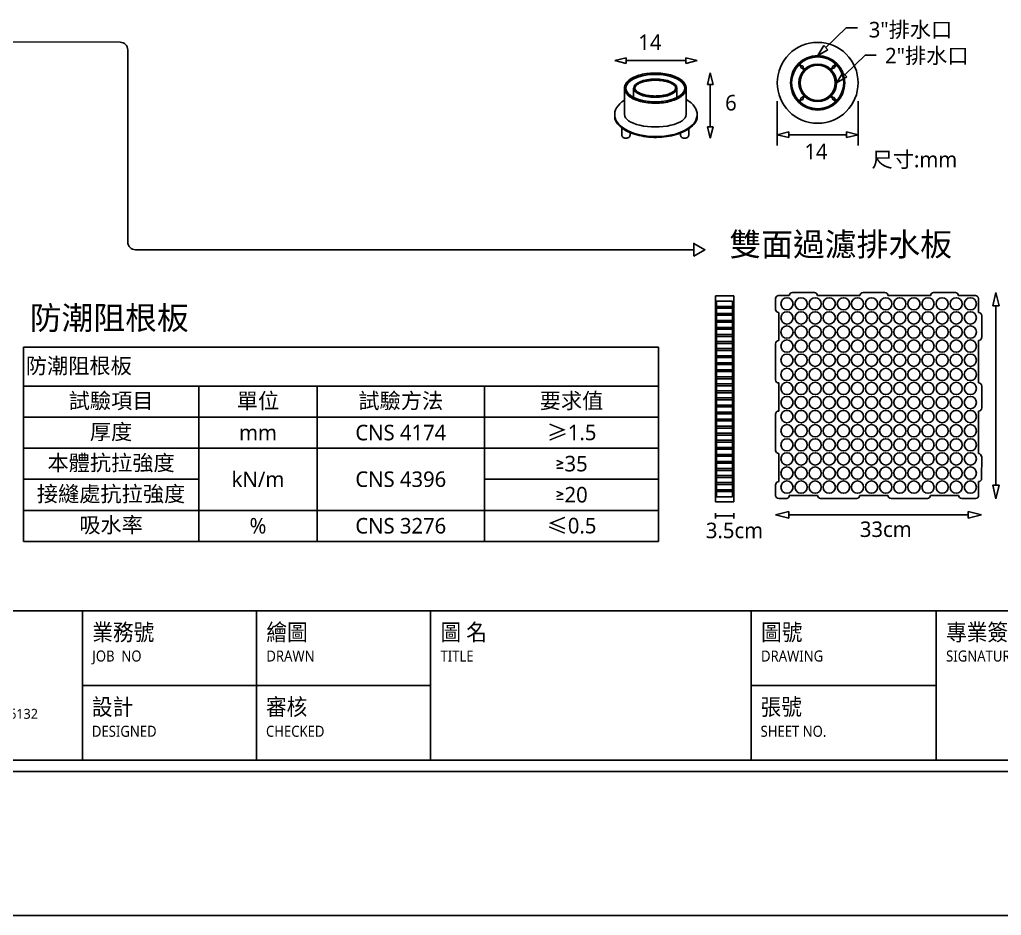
# Model space of a CAD drawing. Header units: millimetres. Extents: x 3083 to 7283, y 1609 to 4579.
# Drawn here: x 4570 to 5833, y 1609 to 2762 of the extents above; entities that cross this region are included whole.
import ezdxf
from ezdxf.enums import TextEntityAlignment as Align

# ---------------------------------------------------------------- set-up
doc = ezdxf.new("R2010")
doc.units = ezdxf.units.MM
doc.styles.add('圖框文字', font='Microsoft JhengHei.ttf')
doc.styles.add('微軟正黑體-20', font='Microsoft JhengHei.ttf', dxfattribs={"height": 20})

msp = doc.modelspace()

# ---------------------------------------------------------------- linework, layer by layer
for p, q in [((5607.5, 2726.3, -163.2), (5633.7, 2751.8, -163.2)), ((5633.7, 2751.8, -163.2), (5648.1, 2751.8, -163.2)), ((3947.8, 2735.1, -163.2), (4698.9, 2733.3, -163.2)), ((4708.9, 2723.3, -163.2), (4708.9, 2476, -163.2)), ((5605, 2728.9, -163.2), (5596.9, 2716, -163.2)), ((5596.9, 2716, -163.2), (5610.1, 2723.7, -163.2)), ((5610.1, 2723.7, -163.2), (5605, 2728.9, -163.2)), ((5631.7, 2691.3, -163.2), (5657.9, 2716.8, -163.2)), ((5657.9, 2716.8, -163.2), (5672.3, 2716.8, -163.2)), ((5350.4, 2713.4, -163.2), (5335.6, 2709.7, -163.2)), ((5335.6, 2709.7, -163.2), (5350.4, 2706, -163.2)), ((5350.4, 2706, -163.2), (5350.4, 2713.4, -163.2)), ((5350.4, 2709.7, -163.2), (5427, 2709.7, -163.2)), ((5427, 2713.4, -163.2), (5441.7, 2709.7, -163.2)), ((5427, 2706, -163.2), (5427, 2713.4, -163.2)), ((5441.7, 2709.7, -163.2), (5427, 2706, -163.2)), ((5575.1, 2701.8, -163.2), (5572.7, 2704.2, -163.2)), ((5576.2, 2702.8, -163.2), (5573.8, 2705.2, -163.2)), ((5617.7, 2702.8, -163.2), (5620.1, 2705.2, -163.2)), ((5618.8, 2701.8, -163.2), (5621.2, 2704.2, -163.2)), ((5458.6, 2693.7, -163.2), (5454.9, 2678.9, -163.2)), ((5462.3, 2678.9, -163.2), (5458.6, 2693.7, -163.2)), ((5579.3, 2697.6, -163.2), (5576.9, 2700, -163.2)), ((5580.4, 2698.6, -163.2), (5578, 2701, -163.2)), ((5613.5, 2698.6, -163.2), (5615.9, 2701, -163.2)), ((5614.6, 2697.6, -163.2), (5617, 2700, -163.2)), ((5629.2, 2694, -163.2), (5621.1, 2681, -163.2)), ((5634.3, 2688.7, -163.2), (5629.2, 2694, -163.2)), ((5621.1, 2681, -163.2), (5634.3, 2688.7, -163.2)), ((5348.2, 2674.2, -163.2), (5348.2, 2640.2, -163.2)), ((5360, 2674.2, -163.2), (5360, 2662.2, -163.2)), ((5415.7, 2674.2, -163.2), (5415.7, 2662.1, -163.2)), ((5427.6, 2674.2, -163.2), (5427.6, 2640.2, -163.2)), ((5454.9, 2678.9, -163.2), (5462.3, 2678.9, -163.2)), ((5458.6, 2678.9, -163.2), (5458.6, 2624.5, -163.2)), ((5544.8, 2657.2, -163.2), (5544.8, 2600.4, -163.2)), ((5575.1, 2660.2, -163.2), (5572.7, 2657.9, -163.2)), ((5576.2, 2659.2, -163.2), (5573.8, 2656.8, -163.2)), ((5579.3, 2664.4, -163.2), (5576.9, 2662.1, -163.2)), ((5580.4, 2663.4, -163.2), (5578, 2661, -163.2)), ((5613.5, 2663.4, -163.2), (5615.9, 2661, -163.2)), ((5614.6, 2664.4, -163.2), (5617, 2662.1, -163.2)), ((5617.7, 2659.2, -163.2), (5620.1, 2656.8, -163.2)), ((5618.8, 2660.2, -163.2), (5621.2, 2657.9, -163.2)), ((5649, 2657.2, -163.2), (5649, 2600.4, -163.2)), ((5335.6, 2640.2, -163.2), (5335.6, 2634.7, -163.2)), ((5441.7, 2640.2, -163.2), (5441.7, 2634.7, -163.2)), ((5344.9, 2613.2, -163.2), (5344.9, 2623, -163.2)), ((5355.4, 2613.2, -163.2), (5355.4, 2617.1, -163.2)), ((5420.4, 2613.2, -163.2), (5420.4, 2616.4, -163.2)), ((5430.9, 2623, -163.2), (5430.9, 2623, -163.2)), ((5430.9, 2613.2, -163.2), (5430.9, 2621.8, -163.2)), ((5458.6, 2609.7, -163.2), (5454.9, 2624.5, -163.2)), ((5454.9, 2624.5, -163.2), (5462.3, 2624.5, -163.2)), ((5462.3, 2624.5, -163.2), (5458.6, 2609.7, -163.2)), ((5559.6, 2617.7, -163.2), (5544.8, 2614, -163.2)), ((5559.6, 2610.4, -163.2), (5559.6, 2617.7, -163.2)), ((5634.2, 2617.7, -163.2), (5649, 2614, -163.2)), ((5634.2, 2610.4, -163.2), (5634.2, 2617.7, -163.2)), ((5544.8, 2614, -163.2), (5559.6, 2610.4, -163.2)), ((5559.6, 2614, -163.2), (5634.2, 2614, -163.2)), ((5649, 2614, -163.2), (5634.2, 2610.4, -163.2)), ((5437.3, 2466, -163.2), (4718.9, 2466, -163.2)), ((5465.2, 2141.4, -163.2), (5465.2, 2406.6, -163.2)), ((5465.2, 2406.6, -163.2), (5488.9, 2406.6, -163.2)), ((5488.9, 2141.4, -163.2), (5488.9, 2406.6, -163.2)), ((5542.7, 2389.3, -163.2), (5542.7, 2403.3, -163.2)), ((5542.7, 2389.3, -163.2), (5542.7, 2403.3, -163.2)), ((5546.3, 2407, -163.2), (5560.4, 2407, -163.2)), ((5564.5, 2411, -163.2), (5592.6, 2411, -163.2)), ((5596.6, 2407, -163.2), (5651.3, 2407, -163.2)), ((5683.4, 2411, -163.2), (5655.3, 2411, -163.2)), ((5687.4, 2407, -163.2), (5742.1, 2407, -163.2)), ((5774.2, 2411, -163.2), (5746.1, 2411, -163.2)), ((5778.3, 2407, -163.2), (5800, 2407, -163.2)), ((5804, 2385.3, -163.2), (5804, 2403.5, -163.2)), ((5826.4, 2411, -163.2), (5822.2, 2393.9, -163.2)), ((5830.7, 2393.9, -163.2), (5826.4, 2411, -163.2)), ((5466.8, 2148.1, -163.2), (5466.8, 2399.9, -163.2)), ((5466.8, 2399.9, -163.2), (5487.3, 2399.9, -163.2)), ((5466.8, 2393.2, -163.2), (5487.3, 2393.2, -163.2)), ((5466.8, 2390.8, -163.2), (5487.3, 2390.8, -163.2)), ((5487.3, 2148.1, -163.2), (5487.3, 2399.9, -163.2)), ((5822.2, 2393.9, -163.2), (5830.7, 2393.9, -163.2)), ((5826.4, 2393.9, -163.2), (5826.4, 2162.7, -163.2)), ((5466.8, 2384.1, -163.2), (5487.3, 2384.1, -163.2)), ((5466.8, 2381.7, -163.2), (5487.3, 2381.7, -163.2)), ((5546.7, 2349.1, -163.2), (5546.7, 2385.3, -163.2)), ((5808, 2353.1, -163.2), (5808, 2381.2, -163.2)), ((5466.8, 2375, -163.2), (5487.3, 2375, -163.2)), ((5466.8, 2372.7, -163.2), (5487.3, 2372.7, -163.2)), ((5466.8, 2365.9, -163.2), (5487.3, 2365.9, -163.2)), ((5466.8, 2363.6, -163.2), (5487.3, 2363.6, -163.2)), ((5466.8, 2356.9, -163.2), (5487.3, 2356.9, -163.2)), ((5466.8, 2354.5, -163.2), (5487.3, 2354.5, -163.2)), ((4574.6, 2340.5, -163.2), (5392.1, 2340.5, -163.2)), ((4574.6, 2340.5, -163.2), (4574.6, 2090.5, -163.2)), ((5392.1, 2340.5, -163.2), (5392.1, 2090.5, -163.2)), ((5466.8, 2347.8, -163.2), (5487.3, 2347.8, -163.2)), ((5466.8, 2345.4, -163.2), (5487.3, 2345.4, -163.2)), ((5466.8, 2338.7, -163.2), (5487.3, 2338.7, -163.2)), ((5542.7, 2298.5, -163.2), (5542.7, 2345.1, -163.2)), ((5804, 2294.5, -163.2), (5804, 2349.1, -163.2)), ((5466.8, 2336.3, -163.2), (5487.3, 2336.3, -163.2)), ((5466.8, 2329.6, -163.2), (5487.3, 2329.6, -163.2)), ((5466.8, 2327.3, -163.2), (5487.3, 2327.3, -163.2)), ((5466.8, 2320.6, -163.2), (5487.3, 2320.6, -163.2)), ((5466.8, 2318.2, -163.2), (5487.3, 2318.2, -163.2)), ((5466.8, 2311.5, -163.2), (5487.3, 2311.5, -163.2)), ((5466.8, 2309.1, -163.2), (5487.3, 2309.1, -163.2)), ((5466.8, 2302.4, -163.2), (5487.3, 2302.4, -163.2)), ((5466.8, 2300, -163.2), (5487.3, 2300, -163.2)), ((4574.6, 2290.5, -163.2), (5392.1, 2290.5, -163.2)), ((4800.3, 2290.5, -163.2), (4800.3, 2090.5, -163.2)), ((4952.6, 2290.5, -163.2), (4952.6, 2090.5, -163.2)), ((5168, 2290.5, -163.2), (5168, 2090.5, -163.2)), ((5466.8, 2293.3, -163.2), (5487.3, 2293.3, -163.2)), ((5466.8, 2291, -163.2), (5487.3, 2291, -163.2)), ((5546.8, 2294.5, -163.2), (5546.8, 2258.3, -163.2)), ((5808, 2262.4, -163.2), (5808, 2290.4, -163.2)), ((5466.8, 2284.2, -163.2), (5487.3, 2284.2, -163.2)), ((5466.8, 2281.9, -163.2), (5487.3, 2281.9, -163.2)), ((5466.8, 2275.2, -163.2), (5487.3, 2275.2, -163.2)), ((5466.8, 2272.8, -163.2), (5487.3, 2272.8, -163.2)), ((5466.8, 2266.1, -163.2), (5487.3, 2266.1, -163.2)), ((5466.8, 2263.7, -163.2), (5487.3, 2263.7, -163.2)), ((4574.6, 2250.5, -163.2), (5392.1, 2250.5, -163.2)), ((5466.8, 2257, -163.2), (5487.3, 2257, -163.2)), ((5466.8, 2254.6, -163.2), (5487.3, 2254.6, -163.2)), ((5542.8, 2207.6, -163.2), (5542.8, 2254.3, -163.2)), ((5803.9, 2203.7, -163.2), (5804, 2258.3, -163.2)), ((5466.8, 2247.9, -163.2), (5487.3, 2247.9, -163.2)), ((5466.8, 2245.6, -163.2), (5487.3, 2245.6, -163.2)), ((5466.8, 2238.9, -163.2), (5487.3, 2238.9, -163.2)), ((5466.8, 2236.5, -163.2), (5487.3, 2236.5, -163.2)), ((5466.8, 2229.8, -163.2), (5487.3, 2229.8, -163.2)), ((5466.8, 2227.4, -163.2), (5487.3, 2227.4, -163.2)), ((5466.8, 2220.7, -163.2), (5487.3, 2220.7, -163.2)), ((5466.8, 2218.3, -163.2), (5487.3, 2218.3, -163.2)), ((5466.8, 2211.6, -163.2), (5487.3, 2211.6, -163.2)), ((4574.6, 2210.5, -163.2), (5392.1, 2210.5, -163.2)), ((5466.8, 2209.3, -163.2), (5487.3, 2209.3, -163.2)), ((5466.8, 2202.5, -163.2), (5487.3, 2202.5, -163.2)), ((5466.8, 2200.2, -163.2), (5487.3, 2200.2, -163.2)), ((5546.8, 2203.7, -163.2), (5546.8, 2167.5, -163.2)), ((5807.9, 2171.5, -163.2), (5808, 2199.8, -163.2)), ((5466.8, 2193.5, -163.2), (5487.3, 2193.5, -163.2)), ((5466.8, 2191.1, -163.2), (5487.3, 2191.1, -163.2)), ((5466.8, 2184.4, -163.2), (5487.3, 2184.4, -163.2)), ((5466.8, 2182, -163.2), (5487.3, 2182, -163.2)), ((5466.8, 2175.3, -163.2), (5487.3, 2175.3, -163.2)), ((4574.6, 2170.5, -163.2), (4800.3, 2170.5, -163.2)), ((5168, 2170.5, -163.2), (5392.1, 2170.5, -163.2)), ((5466.8, 2172.9, -163.2), (5487.3, 2172.9, -163.2)), ((5466.8, 2166.2, -163.2), (5487.3, 2166.2, -163.2)), ((5466.8, 2163.9, -163.2), (5487.3, 2163.9, -163.2)), ((5542.8, 2149, -163.2), (5542.8, 2164.2, -163.2)), ((5804, 2149.8, -163.2), (5804, 2167.5, -163.2)), ((5804, 2164.2, -163.2), (5804, 2165.3, -163.2)), ((5826.4, 2145.5, -163.2), (5822.2, 2162.7, -163.2)), ((5822.2, 2162.7, -163.2), (5830.7, 2162.7, -163.2)), ((5830.7, 2162.7, -163.2), (5826.4, 2145.5, -163.2)), ((5466.8, 2157.1, -163.2), (5487.3, 2157.1, -163.2)), ((5466.8, 2154.8, -163.2), (5487.3, 2154.8, -163.2)), ((5596.6, 2149.8, -163.2), (5560.4, 2149.8, -163.2)), ((5687.4, 2149.8, -163.2), (5651.3, 2149.8, -163.2)), ((5742.1, 2149.8, -163.2), (5778.3, 2149.8, -163.2)), ((5465.2, 2141.4, -163.2), (5488.9, 2141.4, -163.2)), ((5466.8, 2148.1, -163.2), (5487.3, 2148.1, -163.2)), ((5546.7, 2145.8, -163.2), (5557.2, 2145.8, -163.2)), ((5600.6, 2145.8, -163.2), (5647.2, 2145.8, -163.2)), ((5691.5, 2145.8, -163.2), (5738.1, 2145.8, -163.2)), ((5782.3, 2145.8, -163.2), (5800.4, 2145.8, -163.2)), ((5782.3, 2145.8, -163.2), (5800.4, 2145.8, -163.2)), ((4574.6, 2130.5, -163.2), (5392.1, 2130.5, -163.2)), ((5465.2, 2120.2, -163.2), (5465.2, 2127, -163.2)), ((5465.2, 2123.6, -163.2), (5488.9, 2123.6, -163.2)), ((5488.9, 2120.2, -163.2), (5488.9, 2127, -163.2)), ((5559.6, 2129.1, -163.2), (5542.4, 2124.9, -163.2)), ((5542.4, 2124.9, -163.2), (5559.6, 2120.6, -163.2)), ((5559.6, 2120.6, -163.2), (5559.6, 2129.1, -163.2)), ((5559.6, 2124.9, -163.2), (5790.7, 2124.9, -163.2)), ((5790.7, 2129.1, -163.2), (5807.9, 2124.9, -163.2)), ((5790.7, 2120.6, -163.2), (5790.7, 2129.1, -163.2)), ((5807.9, 2124.9, -163.2), (5790.7, 2120.6, -163.2)), ((4574.6, 2090.5, -163.2), (5392.1, 2090.5, -163.2)), ((7096.2, 2000.9), (3270.3, 2000.9)), ((7096.2, 2000.9), (3270.3, 2000.9)), ((4650.5, 2000.9), (4650.5, 1808.7)), ((4874.6, 2000.9), (4874.6, 1808.7)), ((5098.7, 2000.9), (5098.7, 1808.7)), ((5511.2, 2000.9), (5749.5, 2000.9)), ((5511.2, 2000.9), (5511.2, 1808.7)), ((5749.5, 2000.9), (5749.5, 1808.7)), ((5749.5, 2000.9), (5749.5, 1808.7)), ((4650.5, 1904.8), (5098.7, 1904.8)), ((5511.2, 1904.8), (5749.5, 1904.8)), ((3270.3, 1808.7), (7096.2, 1808.7)), ((7283.3, 1608.9), (3083.3, 1608.9))]:
    msp.add_line(p, q)
at = {"color": 4}
msp.add_line((3256.1, 1794.4), (7110.5, 1794.4), dxfattribs=at)
at = {"elevation": -163.2}
msp.add_lwpolyline([(5437.3, 2457.6), (5451.7, 2466), (5437.3, 2474.3)], close=True, dxfattribs=at)
for centre, radius in [((5596.9, 2681, -163.2), 52.1), ((5596.9, 2681, -163.2), 35), ((5596.9, 2681, -163.2), 33.5), ((5596.9, 2681, -163.2), 24.2), ((5596.9, 2681, -163.2), 22.7), ((5557.4, 2396.4, -163.2), 7.89), ((5575.5, 2396.4, -163.2), 7.89), ((5593.7, 2396.4, -163.2), 7.89), ((5611.8, 2396.4, -163.2), 7.89), ((5630, 2396.4, -163.2), 7.89), ((5648.1, 2396.4, -163.2), 7.89), ((5666.3, 2396.4, -163.2), 7.89), ((5684.5, 2396.4, -163.2), 7.89), ((5702.6, 2396.4, -163.2), 7.89), ((5720.8, 2396.4, -163.2), 7.89), ((5738.9, 2396.4, -163.2), 7.89), ((5757.1, 2396.4, -163.2), 7.89), ((5775.2, 2396.4, -163.2), 7.89), ((5793.4, 2396.4, -163.2), 7.89), ((5557.4, 2378.3, -163.2), 7.89), ((5575.5, 2378.3, -163.2), 7.89), ((5593.7, 2378.3, -163.2), 7.89), ((5611.8, 2378.3, -163.2), 7.89), ((5630, 2378.3, -163.2), 7.89), ((5648.1, 2378.3, -163.2), 7.89), ((5666.3, 2378.3, -163.2), 7.89), ((5684.5, 2378.3, -163.2), 7.89), ((5702.6, 2378.3, -163.2), 7.89), ((5720.8, 2378.3, -163.2), 7.89), ((5738.9, 2378.3, -163.2), 7.89), ((5757.1, 2378.3, -163.2), 7.89), ((5775.2, 2378.3, -163.2), 7.89), ((5793.4, 2378.3, -163.2), 7.89), ((5557.4, 2360.1, -163.2), 7.89), ((5575.5, 2360.1, -163.2), 7.89), ((5593.7, 2360.1, -163.2), 7.89), ((5611.8, 2360.1, -163.2), 7.89), ((5630, 2360.1, -163.2), 7.89), ((5648.1, 2360.1, -163.2), 7.89), ((5666.3, 2360.1, -163.2), 7.89), ((5684.5, 2360.1, -163.2), 7.89), ((5702.6, 2360.1, -163.2), 7.89), ((5720.8, 2360.1, -163.2), 7.89), ((5738.9, 2360.1, -163.2), 7.89), ((5757.1, 2360.1, -163.2), 7.89), ((5775.2, 2360.1, -163.2), 7.89), ((5793.4, 2360.1, -163.2), 7.89), ((5557.4, 2342, -163.2), 7.89), ((5575.5, 2342, -163.2), 7.89), ((5593.7, 2342, -163.2), 7.89), ((5611.8, 2342, -163.2), 7.89), ((5630, 2342, -163.2), 7.89), ((5648.1, 2342, -163.2), 7.89), ((5666.3, 2342, -163.2), 7.89), ((5684.5, 2342, -163.2), 7.89), ((5702.6, 2342, -163.2), 7.89), ((5720.8, 2342, -163.2), 7.89), ((5738.9, 2342, -163.2), 7.89), ((5757.1, 2342, -163.2), 7.89), ((5775.2, 2342, -163.2), 7.89), ((5793.4, 2342, -163.2), 7.89), ((5557.4, 2323.8, -163.2), 7.89), ((5575.5, 2323.8, -163.2), 7.89), ((5593.7, 2323.8, -163.2), 7.89), ((5611.8, 2323.8, -163.2), 7.89), ((5630, 2323.8, -163.2), 7.89), ((5648.1, 2323.8, -163.2), 7.89), ((5666.3, 2323.8, -163.2), 7.89), ((5684.5, 2323.8, -163.2), 7.89), ((5702.6, 2323.8, -163.2), 7.89), ((5720.8, 2323.8, -163.2), 7.89), ((5738.9, 2323.8, -163.2), 7.89), ((5757.1, 2323.8, -163.2), 7.89), ((5775.2, 2323.8, -163.2), 7.89), ((5793.4, 2323.8, -163.2), 7.89), ((5557.4, 2305.6, -163.2), 7.89), ((5575.5, 2305.6, -163.2), 7.89), ((5593.7, 2305.6, -163.2), 7.89), ((5611.8, 2305.6, -163.2), 7.89), ((5630, 2305.6, -163.2), 7.89), ((5648.1, 2305.6, -163.2), 7.89), ((5666.3, 2305.6, -163.2), 7.89), ((5684.5, 2305.6, -163.2), 7.89), ((5702.6, 2305.6, -163.2), 7.89), ((5720.8, 2305.6, -163.2), 7.89), ((5738.9, 2305.6, -163.2), 7.89), ((5757.1, 2305.6, -163.2), 7.89), ((5775.2, 2305.6, -163.2), 7.89), ((5793.4, 2305.6, -163.2), 7.89), ((5557.4, 2287.5, -163.2), 7.89), ((5575.5, 2287.5, -163.2), 7.89), ((5593.7, 2287.5, -163.2), 7.89), ((5611.8, 2287.5, -163.2), 7.89), ((5630, 2287.5, -163.2), 7.89), ((5648.1, 2287.5, -163.2), 7.89), ((5666.3, 2287.5, -163.2), 7.89), ((5684.5, 2287.5, -163.2), 7.89), ((5702.6, 2287.5, -163.2), 7.89), ((5720.8, 2287.5, -163.2), 7.89), ((5738.9, 2287.5, -163.2), 7.89), ((5757.1, 2287.5, -163.2), 7.89), ((5775.2, 2287.5, -163.2), 7.89), ((5793.4, 2287.5, -163.2), 7.89), ((5557.4, 2269.3, -163.2), 7.89), ((5575.5, 2269.3, -163.2), 7.89), ((5593.7, 2269.3, -163.2), 7.89), ((5611.8, 2269.3, -163.2), 7.89), ((5630, 2269.3, -163.2), 7.89), ((5648.1, 2269.3, -163.2), 7.89), ((5666.3, 2269.3, -163.2), 7.89), ((5684.5, 2269.3, -163.2), 7.89), ((5702.6, 2269.3, -163.2), 7.89), ((5720.8, 2269.3, -163.2), 7.89), ((5738.9, 2269.3, -163.2), 7.89), ((5757.1, 2269.3, -163.2), 7.89), ((5775.2, 2269.3, -163.2), 7.89), ((5793.4, 2269.3, -163.2), 7.89), ((5557.4, 2251.2, -163.2), 7.89), ((5575.5, 2251.2, -163.2), 7.89), ((5593.7, 2251.2, -163.2), 7.89), ((5611.8, 2251.2, -163.2), 7.89), ((5630, 2251.2, -163.2), 7.89), ((5648.1, 2251.2, -163.2), 7.89), ((5666.3, 2251.2, -163.2), 7.89), ((5684.5, 2251.2, -163.2), 7.89), ((5702.6, 2251.2, -163.2), 7.89), ((5720.8, 2251.2, -163.2), 7.89), ((5738.9, 2251.2, -163.2), 7.89), ((5757.1, 2251.2, -163.2), 7.89), ((5775.2, 2251.2, -163.2), 7.89), ((5793.4, 2251.2, -163.2), 7.89), ((5557.4, 2233, -163.2), 7.89), ((5575.5, 2233, -163.2), 7.89), ((5593.7, 2233, -163.2), 7.89), ((5611.8, 2233, -163.2), 7.89), ((5630, 2233, -163.2), 7.89), ((5648.1, 2233, -163.2), 7.89), ((5666.3, 2233, -163.2), 7.89), ((5684.5, 2233, -163.2), 7.89), ((5702.6, 2233, -163.2), 7.89), ((5720.8, 2233, -163.2), 7.89), ((5738.9, 2233, -163.2), 7.89), ((5757.1, 2233, -163.2), 7.89), ((5775.2, 2233, -163.2), 7.89), ((5793.4, 2233, -163.2), 7.89), ((5557.4, 2214.9, -163.2), 7.89), ((5575.5, 2214.9, -163.2), 7.89), ((5593.7, 2214.9, -163.2), 7.89), ((5611.8, 2214.9, -163.2), 7.89), ((5630, 2214.9, -163.2), 7.89), ((5648.1, 2214.9, -163.2), 7.89), ((5666.3, 2214.9, -163.2), 7.89), ((5684.5, 2214.9, -163.2), 7.89), ((5702.6, 2214.9, -163.2), 7.89), ((5720.8, 2214.9, -163.2), 7.89), ((5738.9, 2214.9, -163.2), 7.89), ((5757.1, 2214.9, -163.2), 7.89), ((5775.2, 2214.9, -163.2), 7.89), ((5793.4, 2214.9, -163.2), 7.89), ((5557.4, 2196.7, -163.2), 7.89), ((5575.5, 2196.7, -163.2), 7.89), ((5593.7, 2196.7, -163.2), 7.89), ((5611.8, 2196.7, -163.2), 7.89), ((5630, 2196.7, -163.2), 7.89), ((5648.1, 2196.7, -163.2), 7.89), ((5666.3, 2196.7, -163.2), 7.89), ((5684.5, 2196.7, -163.2), 7.89), ((5702.6, 2196.7, -163.2), 7.89), ((5720.8, 2196.7, -163.2), 7.89), ((5738.9, 2196.7, -163.2), 7.89), ((5757.1, 2196.7, -163.2), 7.89), ((5775.2, 2196.7, -163.2), 7.89), ((5793.4, 2196.7, -163.2), 7.89), ((5557.4, 2178.5, -163.2), 7.89), ((5575.5, 2178.5, -163.2), 7.89), ((5593.7, 2178.5, -163.2), 7.89), ((5611.8, 2178.5, -163.2), 7.89), ((5630, 2178.5, -163.2), 7.89), ((5648.1, 2178.5, -163.2), 7.89), ((5666.3, 2178.5, -163.2), 7.89), ((5684.5, 2178.5, -163.2), 7.89), ((5702.6, 2178.5, -163.2), 7.89), ((5720.8, 2178.5, -163.2), 7.89), ((5738.9, 2178.5, -163.2), 7.89), ((5757.1, 2178.5, -163.2), 7.89), ((5775.2, 2178.5, -163.2), 7.89), ((5793.4, 2178.5, -163.2), 7.89), ((5557.4, 2160.4, -163.2), 7.89), ((5575.5, 2160.4, -163.2), 7.89), ((5593.7, 2160.4, -163.2), 7.89), ((5611.8, 2160.4, -163.2), 7.89), ((5630, 2160.4, -163.2), 7.89), ((5648.1, 2160.4, -163.2), 7.89), ((5666.3, 2160.4, -163.2), 7.89), ((5684.5, 2160.4, -163.2), 7.89), ((5702.6, 2160.4, -163.2), 7.89), ((5720.8, 2160.4, -163.2), 7.89), ((5738.9, 2160.4, -163.2), 7.89), ((5757.1, 2160.4, -163.2), 7.89), ((5775.2, 2160.4, -163.2), 7.89), ((5793.4, 2160.4, -163.2), 7.89)]:
    msp.add_circle(centre, radius)
for centre, radius, start, end in [((4698.9, 2723.3, -163.2), 10, 0, 90), ((5576.6, 2701.4, -163.2), 1.49, 165, 285), ((5576.6, 2701.4, -163.2), 1.49, 345, 105), ((5617.3, 2701.4, -163.2), 1.49, 75, 195), ((5617.3, 2701.4, -163.2), 1.49, 255, 15), ((5576.6, 2660.6, -163.2), 1.49, 75, 195), ((5576.6, 2660.6, -163.2), 1.49, 255, 15), ((5617.3, 2660.6, -163.2), 1.49, 165, 285), ((5617.3, 2660.6, -163.2), 1.49, 345, 105), ((4718.9, 2476, -163.2), 10, 180, 270), ((5546.5, 2403.2, -163.2), 3.84, 87.3807, 180.599), ((5564.5, 2407, -163.2), 4.02, 90, 180), ((5592.6, 2407, -163.2), 4.02, 0, 90), ((5655.3, 2407, -163.2), 4.02, 90, 180), ((5683.4, 2407, -163.2), 4.02, 0, 90), ((5746.1, 2407, -163.2), 4.02, 90, 180), ((5774.2, 2407, -163.2), 4.02, 0, 90), ((5799.9, 2402.9, -163.2), 4.13, 8.3241, 88.9955), ((5546.7, 2389.3, -163.2), 4.02, 180.0315, 270.0315), ((5804, 2381.3, -163.2), 3.98, 358.0724, 89.9685), ((5804, 2353.1, -163.2), 3.96, 269.9685, 0.1381), ((5546.7, 2345.1, -163.2), 4.02, 90.0315, 180.0315), ((5546.8, 2298.5, -163.2), 4.02, 180.0315, 270.0315), ((5804, 2290.5, -163.2), 4.03, 358.7076, 89.9685), ((5804, 2262.3, -163.2), 4.01, 269.9685, 0.7513), ((5546.8, 2254.3, -163.2), 4.02, 90.0315, 180.0321), ((5546.7, 2207.6, -163.2), 3.95, 180.031, 271.0733), ((5803.8, 2199.5, -163.2), 4.12, 3.401, 88.6232), ((5546.8, 2163.5, -163.2), 4.02, 90.0315, 169.1874), ((5803.8, 2171.6, -163.2), 4.13, 272.3879, 358.7382), ((5546.7, 2149.7, -163.2), 3.95, 190.977, 270), ((5556.4, 2149.7, -163.2), 4.02, 280.8441, 0), ((5600.6, 2149.7, -163.2), 3.95, 178.9582, 270.0005), ((5647.2, 2149.8, -163.2), 4.02, 269.9993, 0), ((5691.5, 2149.8, -163.2), 4.02, 180, 270), ((5738.1, 2149.8, -163.2), 4.02, 270, 0), ((5782.3, 2149.8, -163.2), 4.02, 180, 270), ((5800.1, 2149.6, -163.2), 3.84, 269.4325, 2.6508)]:
    msp.add_arc(centre, radius, start, end)
for major_axis, ratio in [((-38, 0), 0.466635), ((-27.8, 0), 0.422019)]:
    msp.add_ellipse((5387.9, 2674.2, -163.2), major_axis=major_axis, ratio=ratio)
for centre, major_axis, ratio, start_param, end_param in [((5388.7, 2640.2, -163.2), (-53.1, 0), 0.536626, 5.581214, 10.172417), ((5387.9, 2640.2, -163.2), (-39.7, 0), 0.40387, 6.283185, 9.424778), ((5425.6, 2613.2, -163.2), (-5.22, 0), 0.67195, 0, 3.141593)]:
    msp.add_ellipse(centre, major_axis=major_axis, ratio=ratio, start_param=start_param, end_param=end_param)
at = {"extrusion": (0, 0, -1)}
msp.add_ellipse((5350.1, 2613.2, -163.2), major_axis=(5.22, 0), ratio=0.67195, start_param=0, end_param=3.141593, dxfattribs=at)
for points, knots in [([(5348.2, 2674.2, -163.2), (5348.2, 2673.3, -163.2), (5348.3, 2672.4, -163.2), (5348.8, 2670.6, -163.2), (5349.2, 2669.7, -163.2), (5350.2, 2668, -163.2), (5350.8, 2667.1, -163.2), (5352.9, 2664.7, -163.2), (5354.7, 2663.3, -163.2), (5359, 2660.6, -163.2), (5361.5, 2659.5, -163.2), (5367.1, 2657.5, -163.2), (5370.1, 2656.7, -163.2), (5376.5, 2655.5, -163.2), (5379.9, 2655.1, -163.2), (5386.7, 2654.7, -163.2), (5390.1, 2654.7, -163.2), (5396.9, 2655.2, -163.2), (5400.3, 2655.6, -163.2), (5406.6, 2656.9, -163.2), (5409.6, 2657.8, -163.2), (5415, 2659.8, -163.2), (5417.5, 2661, -163.2), (5421.6, 2663.7, -163.2), (5423.4, 2665.2, -163.2), (5425.6, 2667.9, -163.2), (5426.2, 2668.9, -163.2), (5427.2, 2671.2, -163.2), (5427.5, 2672.3, -163.2), (5427.7, 2674.7, -163.2), (5427.5, 2675.9, -163.2), (5426.9, 2678.2, -163.2), (5426.3, 2679.3, -163.2), (5424.9, 2681.4, -163.2), (5424.1, 2682.4, -163.2), (5422, 2684.3, -163.2), (5420.9, 2685.2, -163.2), (5417.4, 2687.5, -163.2), (5414.8, 2688.7, -163.2), (5409.2, 2690.8, -163.2), (5406, 2691.6, -163.2), (5399.4, 2692.9, -163.2), (5395.9, 2693.3, -163.2), (5388.9, 2693.7, -163.2), (5385.3, 2693.7, -163.2), (5378.2, 2693.2, -163.2), (5374.8, 2692.7, -163.2), (5368.3, 2691.3, -163.2), (5365.2, 2690.4, -163.2), (5359.7, 2688.2, -163.2), (5357.3, 2686.9, -163.2), (5353.2, 2684, -163.2), (5351.5, 2682.4, -163.2), (5349.6, 2679.6, -163.2), (5349.1, 2678.5, -163.2), (5348.4, 2676.4, -163.2), (5348.2, 2675.3, -163.2), (5348.2, 2674.2, -163.2)], [0, 0, 0, 0, 0.129818, 0.129818, 0.259635, 0.259635, 0.389453, 0.389453, 0.654931, 0.654931, 0.920409, 0.920409, 1.185887, 1.185887, 1.451365, 1.451365, 1.716843, 1.716843, 1.982321, 1.982321, 2.247799, 2.247799, 2.513277, 2.513277, 2.778756, 2.778756, 2.943818, 2.943818, 3.10888, 3.10888, 3.273942, 3.273942, 3.439005, 3.439005, 3.604067, 3.604067, 3.769129, 3.769129, 4.044635, 4.044635, 4.32014, 4.32014, 4.595646, 4.595646, 4.871151, 4.871151, 5.146657, 5.146657, 5.422162, 5.422162, 5.697668, 5.697668, 5.973174, 5.973174, 6.12998, 6.12998, 6.283185, 6.283185, 6.283185, 6.283185]), ([(5361.6, 2674.2, -163.2), (5361.6, 2673.8, -163.2), (5361.7, 2673.5, -163.2), (5362, 2672.7, -163.2), (5362.2, 2672.2, -163.2), (5362.8, 2671.4, -163.2), (5363.1, 2671, -163.2), (5364.1, 2670.1, -163.2), (5364.7, 2669.6, -163.2), (5366.6, 2668.4, -163.2), (5368.2, 2667.6, -163.2), (5371.9, 2666.2, -163.2), (5374, 2665.6, -163.2), (5378.6, 2664.7, -163.2), (5381, 2664.4, -163.2), (5386, 2664, -163.2), (5388.6, 2664, -163.2), (5393.6, 2664.3, -163.2), (5396.1, 2664.5, -163.2), (5400.7, 2665.4, -163.2), (5402.9, 2665.9, -163.2), (5406.7, 2667.2, -163.2), (5408.4, 2668, -163.2), (5410.8, 2669.4, -163.2), (5411.6, 2670, -163.2), (5412.8, 2671.2, -163.2), (5413.3, 2671.8, -163.2), (5413.8, 2672.8, -163.2), (5414, 2673.2, -163.2), (5414.1, 2673.9, -163.2), (5414.1, 2674.3, -163.2), (5414, 2675.1, -163.2), (5413.9, 2675.5, -163.2), (5413.5, 2676.3, -163.2), (5413.2, 2676.7, -163.2), (5412.5, 2677.6, -163.2), (5412, 2678, -163.2), (5410.9, 2678.9, -163.2), (5410.2, 2679.4, -163.2), (5408.3, 2680.5, -163.2), (5406.8, 2681.2, -163.2), (5403.3, 2682.4, -163.2), (5401.5, 2682.9, -163.2), (5397.4, 2683.7, -163.2), (5395.2, 2684, -163.2), (5390.8, 2684.3, -163.2), (5388.6, 2684.4, -163.2), (5384.1, 2684.3, -163.2), (5381.8, 2684.1, -163.2), (5377.5, 2683.5, -163.2), (5375.5, 2683.1, -163.2), (5371.7, 2682.2, -163.2), (5370, 2681.6, -163.2), (5366.9, 2680.2, -163.2), (5365.6, 2679.5, -163.2), (5363.9, 2678.2, -163.2), (5363.3, 2677.6, -163.2), (5362.4, 2676.5, -163.2), (5362.1, 2676, -163.2), (5361.7, 2675.1, -163.2), (5361.6, 2674.6, -163.2), (5361.6, 2674.2, -163.2)], [0, 0, 0, 0, 0.142221, 0.142221, 0.284442, 0.284442, 0.426662, 0.426662, 0.568883, 0.568883, 0.848955, 0.848955, 1.129027, 1.129027, 1.409099, 1.409099, 1.68917, 1.68917, 1.969242, 1.969242, 2.249314, 2.249314, 2.529386, 2.529386, 2.722447, 2.722447, 2.915509, 2.915509, 3.058439, 3.058439, 3.201369, 3.201369, 3.344299, 3.344299, 3.487229, 3.487229, 3.630159, 3.630159, 3.773089, 3.773089, 4.022318, 4.022318, 4.271548, 4.271548, 4.520777, 4.520777, 4.770006, 4.770006, 5.019235, 5.019235, 5.268465, 5.268465, 5.517694, 5.517694, 5.766923, 5.766923, 5.945234, 5.945234, 6.123546, 6.123546, 6.283185, 6.283185, 6.283185, 6.283185]), ([(5335.6, 2634.7, -163.2), (5335.9, 2633.9, -163.2), (5336.3, 2633.1, -163.2), (5337.6, 2630.4, -163.2), (5338.9, 2628.6, -163.2), (5342.1, 2625.2, -163.2), (5344, 2623.6, -163.2), (5348.9, 2620.2, -163.2), (5352.1, 2618.4, -163.2), (5359.1, 2615.5, -163.2), (5362.9, 2614.3, -163.2), (5371, 2612.3, -163.2), (5375.2, 2611.6, -163.2), (5384, 2610.8, -163.2), (5388.4, 2610.7, -163.2), (5397.2, 2611.1, -163.2), (5401.6, 2611.6, -163.2), (5410, 2613.1, -163.2), (5414, 2614.1, -163.2), (5421.4, 2616.7, -163.2), (5424.9, 2618.2, -163.2), (5431, 2621.7, -163.2), (5433.6, 2623.7, -163.2), (5438, 2627.9, -163.2), (5439.7, 2630.2, -163.2), (5441.2, 2633.3, -163.2), (5441.5, 2634, -163.2), (5441.7, 2634.7, -163.2)], [6.466626, 6.466626, 6.466626, 6.466626, 6.548962, 6.548962, 6.744933, 6.744933, 6.940905, 6.940905, 7.188398, 7.188398, 7.435892, 7.435892, 7.683386, 7.683386, 7.930879, 7.930879, 8.178373, 8.178373, 8.425867, 8.425867, 8.67336, 8.67336, 8.920854, 8.920854, 9.168348, 9.168348, 9.241332, 9.241332, 9.241332, 9.241332])]:
    msp.add_open_spline(points, degree=3, knots=knots)

# ---------------------------------------------------------------- texts
at = {"style": '微軟正黑體-20'}
for s, height, p in [('3"排水口', 20, (5662.7, 2739.5, -185.7)), ('14', 20, (5366, 2723.3, -185.7)), ('2"排水口', 20, (5683.7, 2706, -185.7)), ('6', 20, (5477.8, 2645.4, -185.7)), ('14', 20, (5579.8, 2582.7, -185.7)), ('雙面過濾排水板', 30, (5483.3, 2458, -163.2)), ('防潮阻根板', 30, (4582.7, 2363.3, -163.2)), ('3.5cm', 20, (5453, 2094.6, -163.2)), ('33cm', 20, (5651.2, 2096.2, -163.2))]:
    msp.add_text(s, height=height, dxfattribs=at).set_placement(p)
at = {"color": 3, "style": '圖框文字', "width": 0.91}
for s, p in [('業務號', (4663.2, 1973.5)), ('繪圖', (4887.3, 1973.5)), ('圖 名', (5111.4, 1973.5)), ('圖號', (5524, 1973.5)), ('專業簽證', (5762.2, 1973.5)), ('設計', (4662.7, 1877.4)), ('審核', (4886.8, 1877.4)), ('張號', (5523.4, 1877.4))]:
    msp.add_text(s, height=21.43, dxfattribs=at).set_placement(p, align=Align.MIDDLE_LEFT)
at = {"style": '圖框文字', "width": 0.91}
for s, height, p in [('JOB  NO', 14.21, (4663.2, 1942.9)), ('DRAWN', 14.21, (4887.3, 1942.9)), ('TITLE', 14.21, (5111.4, 1942.9)), ('DRAWING', 14.21, (5524, 1942.9)), ('SIGNATURE & SEALS', 14.212, (5762.2, 1942.9)), ('DESIGNED', 14.21, (4662.7, 1846)), ('CHECKED', 14.21, (4886.8, 1846)), ('SHEET NO.', 14.21, (5523.4, 1846))]:
    msp.add_text(s, height=height, dxfattribs=at).set_placement(p, align=Align.MIDDLE_LEFT)
at = {"style": '圖框文字', "width": 0.98}
msp.add_text('Tel：(02)2898-6207 / Fax：(02)2898-6132', height=12.739, dxfattribs=at).set_placement((4280.2, 1862.1))
at = {"char_height": 20, "style": '微軟正黑體-20'}
for s, insert, width, attachment_point in [('尺寸:mm', (5721.4, 2581.2, -163.2), 106.139, 5), ('防潮阻根板', (4577.7, 2315.5, -163.2), 811.322, 4), ('{\\fMicrosoft JhengHei|b0|i0|c136|p34;試驗項目}', (4687.4, 2270.5, -163.2), 219.522, 5), ('{\\fMicrosoft JhengHei|b0|i0|c136|p34;單位}', (4876.5, 2270.5, -163.2), 146.031, 5), ('{\\fMicrosoft JhengHei|b0|i0|c136|p34;試驗方法}', (5060.3, 2270.5, -163.2), 209.181, 5), ('{\\fMicrosoft JhengHei|b0|i0|c136|p34;要求值}', (5280.1, 2270.5, -163.2), 217.878, 5), ('{\\fMicrosoft JhengHei|b0|i0|c136|p34;厚度}', (4687.4, 2230.5, -163.2), 219.522, 5), ('{\\fMicrosoft JhengHei|b0|i0|c136|p34;CNS 4174}', (5060.3, 2230.5, -163.2), 209.181, 5), ('{\\fSimSun|b0|i0|c134|p2;≥}1.5', (5280.1, 2230.5, -163.2), 217.878, 5), ('{\\fMicrosoft JhengHei|b0|i0|c136|p34;mm}', (4876.5, 2230.5, -163.2), 146.031, 5), ('{\\fMicrosoft JhengHei|b0|i0|c136|p34;本體抗拉強度}', (4687.4, 2190.5, -163.2), 219.522, 5), ('≥35', (5280.1, 2190.5, -163.2), 217.878, 5), ('{\\fMicrosoft JhengHei|b0|i0|c136|p34;kN/m}', (4876.5, 2170.5, -163.2), 146.031, 5), ('{\\fMicrosoft JhengHei|b0|i0|c136|p34;CNS 4396}', (5060.3, 2170.5, -163.2), 209.181, 5), ('{\\fMicrosoft JhengHei|b0|i0|c136|p34;接縫處抗拉強度}', (4687.4, 2150.5, -163.2), 219.522, 5), ('≥20', (5280.1, 2150.5, -163.2), 217.878, 5), ('{\\fMicrosoft JhengHei|b0|i0|c136|p34;吸水率}', (4687.4, 2110.5, -163.2), 219.522, 5), ('{\\fMicrosoft JhengHei|b0|i0|c136|p34;%}', (4876.5, 2110.5, -163.2), 146.031, 5), ('{\\fMicrosoft JhengHei|b0|i0|c136|p34;CNS 3276}', (5060.3, 2110.5, -163.2), 209.181, 5), ('{\\fSimSun|b0|i0|c134|p2;≤\\fMicrosoft JhengHei|b0|i0|c136|p34;0.5}', (5280.1, 2110.5, -163.2), 217.878, 5)]:
    msp.add_mtext(s, dxfattribs=dict(at, insert=insert, width=width, attachment_point=attachment_point))

doc.saveas('drawing.dxf')
